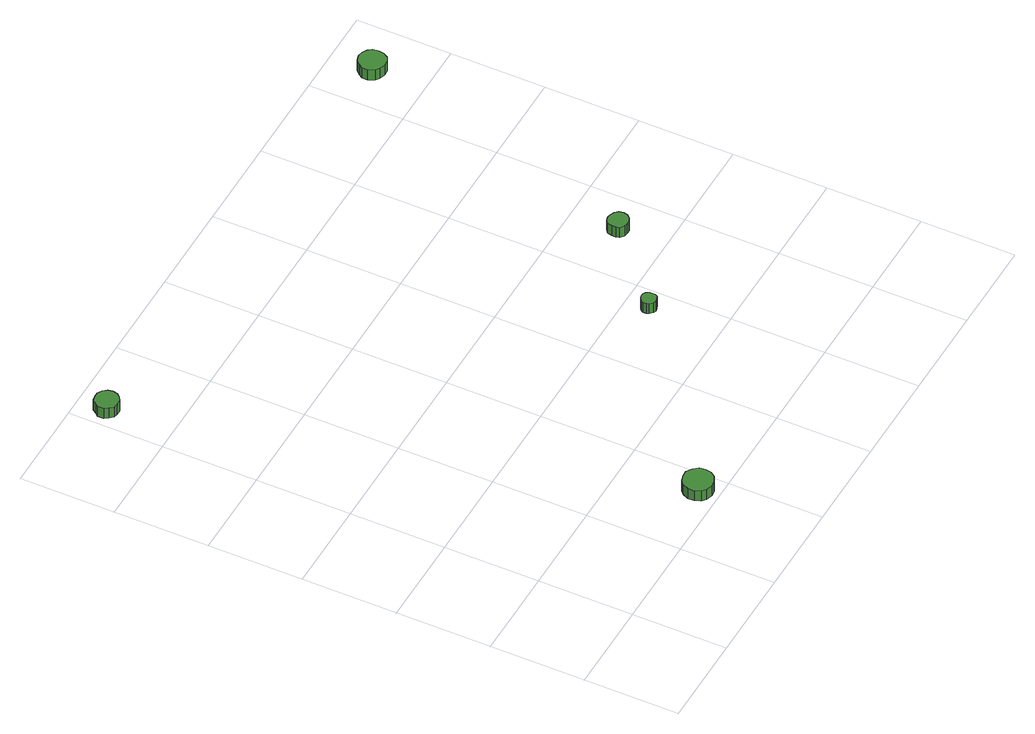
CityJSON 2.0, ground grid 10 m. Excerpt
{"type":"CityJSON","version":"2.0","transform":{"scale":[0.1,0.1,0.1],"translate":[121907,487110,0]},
"CityObjects":{
"tree1":{"type":"SolitaryVegetationObject","attributes":{"function":"something"},"geometry":[{"type":"MultiSurface","lod":"1","boundaries":[[[0,1,2,3,4,5,6,7,8,9,10,11,12,13,14]],[[15,16,17,18,19,20,21,22,23,24,25,26,27,28,29]],[[0,29,28,1]],[[1,28,27,2]],[[2,27,26,3]],[[3,26,25,4]],[[4,25,24,5]],[[5,24,23,6]],[[6,23,22,7]],[[7,22,21,8]],[[8,21,20,9]],[[9,20,19,10]],[[10,19,18,11]],[[11,18,17,12]],[[12,17,16,13]],[[13,16,15,14]],[[14,15,29,0]]]}]},
"tree2":{"type":"SolitaryVegetationObject","attributes":{"function":"something"},"geometry":[{"type":"MultiSurface","lod":"1","boundaries":[[[30,31,32,33,34,35,36,37,38,39,40,41,42,43,44]],[[45,46,47,48,49,50,51,52,53,54,55,56,57,58,59]],[[30,59,58,31]],[[31,58,57,32]],[[32,57,56,33]],[[33,56,55,34]],[[34,55,54,35]],[[35,54,53,36]],[[36,53,52,37]],[[37,52,51,38]],[[38,51,50,39]],[[39,50,49,40]],[[40,49,48,41]],[[41,48,47,42]],[[42,47,46,43]],[[43,46,45,44]],[[44,45,59,30]]]}]},
"tree3":{"type":"SolitaryVegetationObject","attributes":{"function":"something"},"geometry":[{"type":"MultiSurface","lod":"1","boundaries":[[[60,61,62,63,64,65,66,67,68,69,70,71,72,73,74]],[[75,76,77,78,79,80,81,82,83,84,85,86,87,88,89]],[[60,89,88,61]],[[61,88,87,62]],[[62,87,86,63]],[[63,86,85,64]],[[64,85,84,65]],[[65,84,83,66]],[[66,83,82,67]],[[67,82,81,68]],[[68,81,80,69]],[[69,80,79,70]],[[70,79,78,71]],[[71,78,77,72]],[[72,77,76,73]],[[73,76,75,74]],[[74,75,89,60]]]}]},
"tree4":{"type":"SolitaryVegetationObject","attributes":{"function":"something"},"geometry":[{"type":"MultiSurface","lod":"1","boundaries":[[[90,91,92,93,94,95,96,97,98,99,100,101,102,103,104]],[[105,106,107,108,109,110,111,112,113,114,115,116,117,118,119]],[[90,119,118,91]],[[91,118,117,92]],[[92,117,116,93]],[[93,116,115,94]],[[94,115,114,95]],[[95,114,113,96]],[[96,113,112,97]],[[97,112,111,98]],[[98,111,110,99]],[[99,110,109,100]],[[100,109,108,101]],[[101,108,107,102]],[[102,107,106,103]],[[103,106,105,104]],[[104,105,119,90]]]}]},
"tree5":{"type":"SolitaryVegetationObject","attributes":{"function":"something"},"geometry":[{"type":"MultiSurface","lod":"1","boundaries":[[[120,121,122,123,124,125,126,127,128,129,130,131,132,133,134]],[[135,136,137,138,139,140,141,142,143,144,145,146,147,148,149]],[[120,149,148,121]],[[121,148,147,122]],[[122,147,146,123]],[[123,146,145,124]],[[124,145,144,125]],[[125,144,143,126]],[[126,143,142,127]],[[127,142,141,128]],[[128,141,140,129]],[[129,140,139,130]],[[130,139,138,131]],[[131,138,137,132]],[[132,137,136,133]],[[133,136,135,134]],[[134,135,149,120]]]}]}
},
"vertices":[
[193,21,18],[192,27,18],[188,32,18],[182,36,18],[176,36,18],[169,34,18],[165,30,18],[162,24,18],[162,17,18],[165,11,18],[169,7,18],[176,5,18],[182,6,18],[188,9,18],[192,14,18],[192,14,5],[188,9,5],[182,6,5],[176,5,5],[169,7,5],[165,11,5],[162,17,5],[162,24,5],[165,30,5],[169,34,5],[176,36,5],[182,36,5],[188,32,5],[192,27,5],[193,21,5],
[28,567,22],[27,572,22],[24,576,22],[19,579,22],[14,579,22],[9,578,22],[6,574,22],[3,570,22],[3,564,22],[6,560,22],[9,556,22],[14,555,22],[19,555,22],[24,558,22],[27,562,22],[27,562,9],[24,558,9],[19,555,9],[14,555,9],[9,556,9],[6,560,9],[3,564,9],[3,570,9],[6,574,9],[9,578,9],[14,579,9],[19,579,9],[24,576,9],[27,572,9],[28,567,9],
[384,175,17],[384,178,17],[382,181,17],[379,183,17],[376,183,17],[373,182,17],[370,180,17],[369,177,17],[369,174,17],[370,171,17],[373,168,17],[376,167,17],[379,168,17],[382,169,17],[384,172,17],[384,172,4],[382,169,4],[379,168,4],[376,167,4],[373,168,4],[370,171,4],[369,174,4],[369,177,4],[370,180,4],[373,182,4],[376,183,4],[379,183,4],[382,181,4],[384,178,4],[384,175,4],
[471,250,15],[470,255,15],[467,258,15],[463,260,15],[459,261,15],[455,260,15],[451,257,15],[450,252,15],[450,248,15],[451,244,15],[455,241,15],[459,240,15],[463,240,15],[467,242,15],[470,246,15],[470,246,2],[467,242,2],[463,240,2],[459,240,2],[455,241,2],[451,244,2],[450,248,2],[450,252,2],[451,257,2],[455,260,2],[459,261,2],[463,260,2],[467,258,2],[470,255,2],[471,250,2],
[561,557,15],[560,563,15],[557,567,15],[552,570,15],[546,571,15],[540,569,15],[536,565,15],[533,560,15],[533,554,15],[536,548,15],[540,545,15],[546,543,15],[552,543,15],[557,546,15],[560,551,15],[560,551,2],[557,546,2],[552,543,2],[546,543,2],[540,545,2],[536,548,2],[533,554,2],[533,560,2],[536,565,2],[540,569,2],[546,571,2],[552,570,2],[557,567,2],[560,563,2],[561,557,2]
]}
